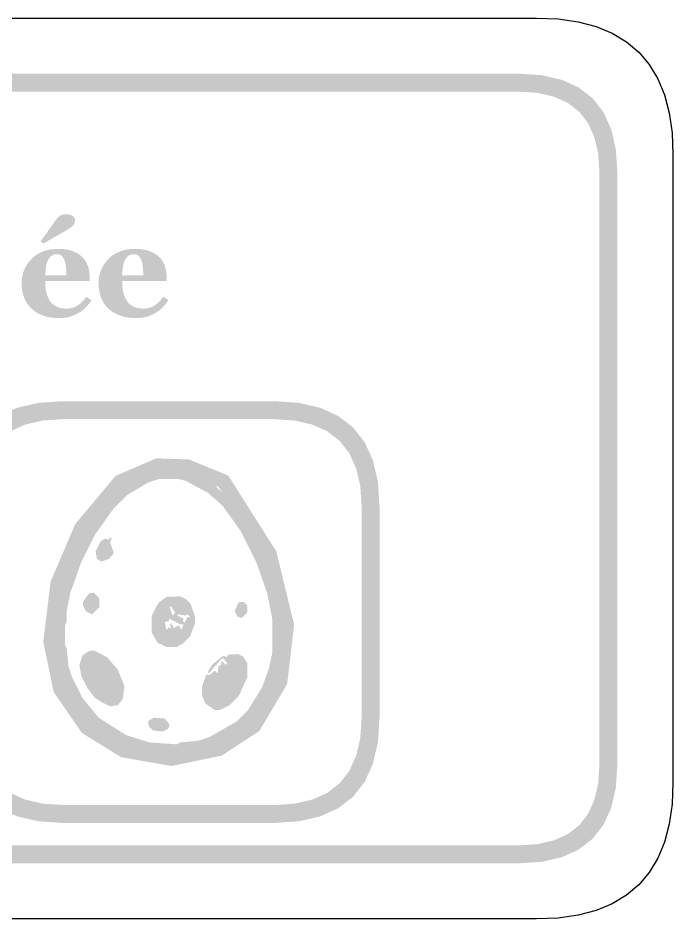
# Model space of a CAD drawing. Header units: millimetres. Extents: x 6 to 294, y 109 to 451.
# Drawn here: x 55.44 to 70.04, y 244.86 to 264.94 of the extents above; entities that cross this region are included whole.
import ezdxf

# ---------------------------------------------------------------- set-up
doc = ezdxf.new("R2010")
doc.units = ezdxf.units.MM
doc.layers.add('CUT', color=1, linetype='Continuous')
doc.layers.add('RASTER', color=7, linetype='Continuous')

msp = doc.modelspace()

# ---------------------------------------------------------------- hatches: boundary and pattern name
at = {"layer": 'RASTER'}
h = msp.add_hatch(color=7, dxfattribs=at)
h.paths.add_polyline_path([(7.2, 261.501), (7.234, 262.016), (7.337, 262.463), (7.509, 262.841), (7.75, 263.151), (8.059, 263.391), (8.438, 263.563), (8.884, 263.666), (9.4, 263.701), (66.6, 263.701), (67.116, 263.666), (67.563, 263.563), (67.941, 263.391), (68.25, 263.151), (68.491, 262.841), (68.663, 262.463), (68.766, 262.016), (68.8, 261.501), (68.8, 248.301), (68.766, 247.785), (68.663, 247.338), (68.491, 246.96), (68.25, 246.651), (67.941, 246.41), (67.563, 246.238), (67.116, 246.135), (66.6, 246.101), (9.4, 246.101), (8.884, 246.135), (8.438, 246.238), (8.059, 246.41), (7.75, 246.651), (7.509, 246.96), (7.337, 247.338), (7.234, 247.785), (7.2, 248.301)])
h.paths.add_polyline_path([(7.6, 261.501), (7.6, 248.301), (7.628, 247.879), (7.712, 247.513), (7.853, 247.204), (8.05, 246.951), (8.303, 246.754), (8.612, 246.613), (8.978, 246.529), (9.4, 246.501), (66.6, 246.501), (67.022, 246.529), (67.387, 246.613), (67.697, 246.754), (67.95, 246.951), (68.147, 247.204), (68.288, 247.513), (68.372, 247.879), (68.4, 248.301), (68.4, 261.501), (68.372, 261.923), (68.288, 262.288), (68.147, 262.598), (67.95, 262.851), (67.697, 263.048), (67.387, 263.188), (67.022, 263.273), (66.6, 263.301), (9.4, 263.301), (8.978, 263.273), (8.612, 263.188), (8.303, 263.048), (8.05, 262.851), (7.853, 262.598), (7.712, 262.288), (7.628, 261.923), (7.6, 261.501)], flags=0)
h = msp.add_hatch(color=7, dxfattribs=at)
h.paths.add_polyline_path([(57.077, 258.651), (57.064, 258.63), (57.05, 258.61), (57.035, 258.59), (57.02, 258.57), (57.004, 258.55), (56.988, 258.531), (56.971, 258.512), (56.953, 258.493), (56.934, 258.475), (56.915, 258.458), (56.896, 258.441), (56.875, 258.425), (56.855, 258.409), (56.833, 258.394), (56.811, 258.38), (56.788, 258.367), (56.764, 258.353), (56.739, 258.341), (56.714, 258.329), (56.689, 258.318), (56.665, 258.308), (56.64, 258.298), (56.615, 258.29), (56.59, 258.282), (56.564, 258.276), (56.538, 258.27), (56.51, 258.265), (56.482, 258.261), (56.452, 258.258), (56.422, 258.256), (56.391, 258.254), (56.359, 258.254), (56.306, 258.255), (56.254, 258.258), (56.205, 258.263), (56.157, 258.269), (56.111, 258.278), (56.067, 258.289), (56.025, 258.301), (55.985, 258.315), (55.946, 258.331), (55.909, 258.349), (55.874, 258.368), (55.841, 258.388), (55.809, 258.409), (55.779, 258.432), (55.751, 258.456), (55.725, 258.481), (55.7, 258.508), (55.677, 258.535), (55.655, 258.564), (55.635, 258.594), (55.617, 258.626), (55.6, 258.658), (55.585, 258.692), (55.572, 258.726), (55.56, 258.762), (55.549, 258.799), (55.541, 258.836), (55.534, 258.874), (55.528, 258.912), (55.524, 258.952), (55.522, 258.992), (55.521, 259.033), (55.522, 259.07), (55.524, 259.107), (55.529, 259.144), (55.535, 259.18), (55.542, 259.215), (55.552, 259.25), (55.563, 259.285), (55.576, 259.32), (55.59, 259.353), (55.606, 259.386), (55.624, 259.418), (55.642, 259.449), (55.663, 259.479), (55.684, 259.508), (55.707, 259.536), (55.732, 259.563), (55.758, 259.589), (55.785, 259.613), (55.814, 259.636), (55.845, 259.658), (55.877, 259.678), (55.911, 259.697), (55.946, 259.715), (55.983, 259.732), (56.022, 259.747), (56.061, 259.76), (56.102, 259.771), (56.144, 259.78), (56.187, 259.787), (56.231, 259.792), (56.276, 259.795), (56.322, 259.796), (56.372, 259.796), (56.42, 259.793), (56.466, 259.789), (56.509, 259.784), (56.55, 259.777), (56.589, 259.768), (56.625, 259.758), (56.659, 259.747), (56.691, 259.734), (56.722, 259.719), (56.752, 259.704), (56.78, 259.687), (56.806, 259.669), (56.831, 259.65), (56.855, 259.63), (56.877, 259.609), (56.898, 259.588), (56.916, 259.565), (56.934, 259.542), (56.95, 259.518), (56.964, 259.493), (56.977, 259.467), (56.989, 259.44), (56.999, 259.412), (57.008, 259.383), (57.016, 259.354), (57.022, 259.325), (57.028, 259.296), (57.032, 259.266), (57.035, 259.235), (57.037, 259.205), (57.037, 259.174), (57.037, 259.079), (56.047, 259.079), (56.049, 259.006), (56.054, 258.937), (56.063, 258.874), (56.076, 258.814), (56.092, 258.759), (56.112, 258.709), (56.135, 258.663), (56.163, 258.622), (56.194, 258.585), (56.229, 258.553), (56.269, 258.526), (56.312, 258.504), (56.36, 258.487), (56.413, 258.475), (56.469, 258.467), (56.53, 258.465), (56.564, 258.466), (56.597, 258.47), (56.63, 258.475), (56.661, 258.484), (56.692, 258.494), (56.721, 258.507), (56.75, 258.523), (56.778, 258.54), (56.805, 258.56), (56.831, 258.581), (56.856, 258.603), (56.88, 258.626), (56.903, 258.65), (56.924, 258.676), (56.945, 258.703), (56.965, 258.731)])
h.paths.add_polyline_path([(56.517, 259.208), (56.517, 259.23), (56.517, 259.252), (56.516, 259.274), (56.515, 259.297), (56.514, 259.319), (56.512, 259.342), (56.51, 259.365), (56.508, 259.388), (56.506, 259.41), (56.503, 259.432), (56.5, 259.452), (56.496, 259.472), (56.492, 259.49), (56.488, 259.507), (56.483, 259.523), (56.478, 259.539), (56.471, 259.555), (56.464, 259.571), (56.456, 259.585), (56.448, 259.599), (56.439, 259.611), (56.43, 259.623), (56.42, 259.633), (56.409, 259.643), (56.398, 259.651), (56.386, 259.658), (56.374, 259.664), (56.361, 259.669), (56.347, 259.673), (56.332, 259.676), (56.316, 259.677), (56.3, 259.678), (56.273, 259.676), (56.247, 259.671), (56.222, 259.662), (56.199, 259.649), (56.177, 259.633), (56.157, 259.613), (56.138, 259.59), (56.12, 259.563), (56.104, 259.533), (56.09, 259.498), (56.078, 259.459), (56.068, 259.416), (56.06, 259.369), (56.054, 259.317), (56.049, 259.261), (56.047, 259.202)], flags=0)
h.paths.add_polyline_path([(56.712, 260.439), (56.711, 260.423), (56.71, 260.408), (56.708, 260.394), (56.704, 260.38), (56.7, 260.367), (56.695, 260.355), (56.689, 260.344), (56.682, 260.333), (56.674, 260.323), (56.665, 260.313), (56.654, 260.303), (56.643, 260.292), (56.63, 260.282), (56.617, 260.272), (56.602, 260.261), (56.586, 260.251), (56.567, 260.238), (56.545, 260.225), (56.52, 260.21), (56.493, 260.194), (56.464, 260.177), (56.431, 260.158), (56.396, 260.139), (56.359, 260.118), (56.319, 260.096), (56.279, 260.073), (56.237, 260.049), (56.193, 260.024), (56.149, 259.998), (56.103, 259.971), (56.056, 259.943), (56.007, 259.914), (55.946, 259.969), (55.977, 260.011), (56.007, 260.051), (56.034, 260.088), (56.06, 260.123), (56.084, 260.156), (56.106, 260.187), (56.127, 260.216), (56.145, 260.242), (56.162, 260.267), (56.179, 260.291), (56.195, 260.315), (56.211, 260.337), (56.225, 260.358), (56.24, 260.378), (56.253, 260.398), (56.267, 260.416), (56.282, 260.437), (56.298, 260.457), (56.313, 260.475), (56.328, 260.491), (56.343, 260.505), (56.358, 260.518), (56.372, 260.528), (56.387, 260.537), (56.401, 260.544), (56.417, 260.551), (56.433, 260.556), (56.451, 260.56), (56.469, 260.564), (56.488, 260.566), (56.508, 260.568), (56.529, 260.568), (56.546, 260.568), (56.563, 260.566), (56.58, 260.563), (56.596, 260.559), (56.611, 260.553), (56.626, 260.547), (56.641, 260.539), (56.656, 260.53), (56.669, 260.521), (56.68, 260.51), (56.69, 260.5), (56.698, 260.489), (56.704, 260.477), (56.708, 260.465), (56.711, 260.452), (56.712, 260.439)])
h = msp.add_hatch(color=7, dxfattribs=at)
h.paths.add_polyline_path([(58.792, 258.651), (58.779, 258.63), (58.765, 258.61), (58.751, 258.59), (58.735, 258.57), (58.72, 258.55), (58.703, 258.531), (58.686, 258.512), (58.668, 258.493), (58.65, 258.475), (58.631, 258.458), (58.611, 258.441), (58.591, 258.425), (58.57, 258.409), (58.548, 258.394), (58.526, 258.38), (58.503, 258.367), (58.479, 258.353), (58.454, 258.341), (58.43, 258.329), (58.405, 258.318), (58.38, 258.308), (58.355, 258.298), (58.33, 258.29), (58.305, 258.282), (58.279, 258.276), (58.253, 258.27), (58.225, 258.265), (58.197, 258.261), (58.168, 258.258), (58.138, 258.256), (58.106, 258.254), (58.074, 258.254), (58.021, 258.255), (57.97, 258.258), (57.92, 258.263), (57.872, 258.269), (57.826, 258.278), (57.782, 258.289), (57.74, 258.301), (57.7, 258.315), (57.661, 258.331), (57.625, 258.349), (57.59, 258.368), (57.556, 258.388), (57.525, 258.409), (57.495, 258.432), (57.466, 258.456), (57.44, 258.481), (57.415, 258.508), (57.392, 258.535), (57.37, 258.564), (57.35, 258.594), (57.332, 258.626), (57.315, 258.658), (57.3, 258.692), (57.287, 258.726), (57.275, 258.762), (57.265, 258.799), (57.256, 258.836), (57.249, 258.874), (57.243, 258.912), (57.239, 258.952), (57.237, 258.992), (57.236, 259.033), (57.237, 259.07), (57.24, 259.107), (57.244, 259.144), (57.25, 259.18), (57.258, 259.215), (57.267, 259.25), (57.278, 259.285), (57.291, 259.32), (57.306, 259.353), (57.322, 259.386), (57.339, 259.418), (57.358, 259.449), (57.378, 259.479), (57.4, 259.508), (57.423, 259.536), (57.447, 259.563), (57.473, 259.589), (57.5, 259.613), (57.529, 259.636), (57.56, 259.658), (57.592, 259.678), (57.626, 259.697), (57.661, 259.715), (57.698, 259.732), (57.737, 259.747), (57.777, 259.76), (57.817, 259.771), (57.859, 259.78), (57.902, 259.787), (57.946, 259.792), (57.991, 259.795), (58.038, 259.796), (58.088, 259.796), (58.136, 259.793), (58.181, 259.789), (58.224, 259.784), (58.265, 259.777), (58.304, 259.768), (58.34, 259.758), (58.375, 259.747), (58.407, 259.734), (58.438, 259.719), (58.467, 259.704), (58.495, 259.687), (58.522, 259.669), (58.547, 259.65), (58.57, 259.63), (58.593, 259.609), (58.613, 259.588), (58.632, 259.565), (58.649, 259.542), (58.665, 259.518), (58.679, 259.493), (58.692, 259.467), (58.704, 259.44), (58.714, 259.412), (58.723, 259.383), (58.731, 259.354), (58.738, 259.325), (58.743, 259.296), (58.747, 259.266), (58.75, 259.235), (58.752, 259.205), (58.752, 259.174), (58.752, 259.079), (57.762, 259.079), (57.764, 259.006), (57.769, 258.937), (57.778, 258.874), (57.791, 258.814), (57.807, 258.759), (57.827, 258.709), (57.851, 258.663), (57.878, 258.622), (57.909, 258.585), (57.944, 258.553), (57.984, 258.526), (58.028, 258.504), (58.076, 258.487), (58.128, 258.475), (58.185, 258.467), (58.246, 258.465), (58.28, 258.466), (58.313, 258.47), (58.345, 258.475), (58.376, 258.484), (58.407, 258.494), (58.436, 258.507), (58.465, 258.523), (58.493, 258.54), (58.52, 258.56), (58.546, 258.581), (58.571, 258.603), (58.595, 258.626), (58.618, 258.65), (58.64, 258.676), (58.661, 258.703), (58.681, 258.731)])
h.paths.add_polyline_path([(58.232, 259.208), (58.232, 259.23), (58.232, 259.252), (58.231, 259.274), (58.23, 259.297), (58.229, 259.319), (58.227, 259.342), (58.226, 259.365), (58.224, 259.388), (58.221, 259.41), (58.218, 259.432), (58.215, 259.452), (58.212, 259.472), (58.207, 259.49), (58.203, 259.507), (58.198, 259.523), (58.193, 259.539), (58.186, 259.555), (58.179, 259.571), (58.172, 259.585), (58.163, 259.599), (58.155, 259.611), (58.145, 259.623), (58.135, 259.633), (58.125, 259.643), (58.114, 259.651), (58.102, 259.658), (58.089, 259.664), (58.076, 259.669), (58.062, 259.673), (58.047, 259.676), (58.032, 259.677), (58.016, 259.678), (57.988, 259.676), (57.962, 259.671), (57.937, 259.662), (57.914, 259.649), (57.892, 259.633), (57.872, 259.613), (57.853, 259.59), (57.835, 259.563), (57.82, 259.533), (57.806, 259.498), (57.794, 259.459), (57.783, 259.416), (57.775, 259.369), (57.769, 259.317), (57.765, 259.261), (57.762, 259.202)], flags=0)
h = msp.add_hatch(color=7, dxfattribs=at)
h.paths.add_polyline_path([(54.1, 254.051), (54.137, 254.602), (54.247, 255.079), (54.43, 255.483), (54.687, 255.813), (55.018, 256.07), (55.422, 256.254), (55.899, 256.364), (56.45, 256.401), (61.15, 256.401), (61.701, 256.364), (62.178, 256.254), (62.582, 256.07), (62.913, 255.813), (63.17, 255.483), (63.353, 255.079), (63.463, 254.602), (63.5, 254.051), (63.5, 249.351), (63.463, 248.8), (63.353, 248.323), (63.17, 247.919), (62.912, 247.588), (62.582, 247.331), (62.178, 247.148), (61.701, 247.038), (61.15, 247.001), (56.45, 247.001), (55.899, 247.038), (55.422, 247.148), (55.018, 247.331), (54.688, 247.588), (54.43, 247.919), (54.247, 248.323), (54.137, 248.8), (54.1, 249.351)])
h.paths.add_polyline_path([(54.5, 254.051), (54.5, 249.351), (54.53, 248.894), (54.622, 248.498), (54.774, 248.163), (54.987, 247.888), (55.262, 247.675), (55.597, 247.523), (55.993, 247.431), (56.45, 247.401), (61.15, 247.401), (61.607, 247.431), (62.003, 247.523), (62.338, 247.675), (62.613, 247.888), (62.826, 248.163), (62.978, 248.498), (63.07, 248.894), (63.1, 249.351), (63.1, 254.051), (63.07, 254.508), (62.978, 254.904), (62.826, 255.239), (62.613, 255.513), (62.338, 255.727), (62.003, 255.879), (61.607, 255.97), (61.15, 256.001), (56.45, 256.001), (55.993, 255.97), (55.597, 255.879), (55.262, 255.727), (54.988, 255.513), (54.774, 255.239), (54.622, 254.904), (54.53, 254.508), (54.5, 254.051)], flags=0)
h = msp.add_hatch(color=7, dxfattribs=at)
h.paths.add_polyline_path([(58.529, 255.128), (59.252, 255.102), (60.126, 254.746), (61.197, 253.056), (61.596, 251.418), (61.44, 250.097), (60.821, 249.051), (59.988, 248.504), (58.863, 248.27), (57.741, 248.465), (56.866, 249.006), (56.237, 249.917), (56.004, 251.04), (56.167, 252.379), (56.716, 253.661), (57.616, 254.737)])
h.paths.add_polyline_path([(58.589, 254.806), (57.812, 254.473), (56.992, 253.491), (56.479, 252.295), (56.328, 251.053), (56.537, 250.045), (57.091, 249.243), (57.857, 248.77), (58.858, 248.596), (59.864, 248.804), (60.583, 249.278), (61.13, 250.202), (61.272, 251.399), (60.899, 252.929), (59.911, 254.489), (59.184, 254.784), (58.589, 254.806)], flags=0)
h = msp.add_hatch(color=7, dxfattribs=at)
h.paths.add_polyline_path([(58.51, 254.855), (59.102, 254.867), (59.343, 254.786), (59.837, 254.517), (60.28, 254.075), (60.561, 253.672), (60.871, 253.097), (61.152, 252.374), (61.313, 251.69), (61.313, 250.725), (61.273, 250.524), (61.072, 249.921), (60.883, 249.587), (60.4, 249.064), (60.159, 248.903), (59.785, 248.714), (59.182, 248.553), (58.458, 248.553), (58.257, 248.594), (57.775, 248.754), (57.36, 248.984), (56.999, 249.265), (56.757, 249.547), (56.407, 250.242), (56.287, 250.725), (56.287, 251.61), (56.327, 251.69), (56.367, 252.092), (56.488, 252.494), (56.838, 253.311), (57.159, 253.833), (57.602, 254.356), (58.044, 254.678)])
h.paths.add_polyline_path([(58.579, 254.666), (58.338, 254.585), (57.883, 254.316), (57.561, 253.994), (57.159, 253.431), (56.85, 252.816), (56.608, 252.132), (56.528, 251.73), (56.528, 251.489), (56.488, 251.408), (56.488, 250.966), (56.528, 250.886), (56.568, 250.484), (56.649, 250.242), (56.878, 249.788), (57.24, 249.346), (57.855, 248.956), (58.378, 248.795), (58.981, 248.754), (59.061, 248.795), (59.463, 248.835), (59.705, 248.915), (60.32, 249.265), (60.561, 249.506), (60.883, 250.029), (61.032, 250.443), (61.112, 250.805), (61.112, 251.529), (60.992, 252.132), (60.75, 252.816), (60.4, 253.512), (59.998, 254.075), (59.677, 254.356), (59.182, 254.625), (59.021, 254.666)], flags=0)
h.paths.add_polyline_path([(57.465, 253.367), (57.533, 253.339), (57.493, 253.258), (57.574, 253.017), (57.465, 252.884), (57.304, 252.828), (57.2, 252.884), (57.171, 253.057), (57.28, 253.27), (57.372, 253.339), (57.481, 253.311)], flags=0)
h.paths.add_polyline_path([(57.023, 252.12), (57.131, 252.132), (57.252, 252.012), (57.252, 251.811), (57.091, 251.65), (56.958, 251.718), (56.89, 251.851), (56.89, 251.931)], flags=0)
h.paths.add_polyline_path([(58.752, 252.04), (59.061, 252.052), (59.194, 251.984), (59.291, 251.879), (59.383, 251.61), (59.383, 251.449), (59.275, 251.155), (59.114, 250.994), (58.981, 250.926), (58.74, 250.926), (58.551, 251.018), (58.418, 251.248), (58.418, 251.61), (58.567, 251.903)], flags=0)
h.paths.add_polyline_path([(60.36, 251.919), (60.469, 251.931), (60.549, 251.851), (60.549, 251.69), (60.429, 251.569), (60.336, 251.597), (60.268, 251.73)], flags=0)
h.paths.add_polyline_path([(58.848, 251.839), (58.82, 251.811), (58.888, 251.622), (58.941, 251.69)], flags=0)
h.paths.add_polyline_path([(59.021, 251.65), (58.993, 251.622), (59.13, 251.557), (59.114, 251.501), (59.154, 251.461), (59.21, 251.581), (59.291, 251.581), (59.222, 251.65), (59.17, 251.622)], flags=0)
h.paths.add_polyline_path([(58.808, 251.557), (58.808, 251.501), (58.712, 251.477), (58.752, 251.3), (58.792, 251.356), (58.848, 251.34), (58.832, 251.437), (58.86, 251.449), (58.913, 251.34), (59.021, 251.408), (59.09, 251.3), (59.13, 251.437), (59.073, 251.421)], flags=0)
h.paths.add_polyline_path([(57.023, 250.833), (57.131, 250.846), (57.425, 250.697), (57.666, 250.415), (57.815, 250.041), (57.775, 249.76), (57.666, 249.627), (57.493, 249.599), (57.28, 249.708), (57.159, 249.788), (56.999, 249.989), (56.85, 250.283), (56.81, 250.524), (56.878, 250.737)], flags=0)
h.paths.add_polyline_path([(60.119, 250.753), (60.348, 250.765), (60.457, 250.713), (60.549, 250.564), (60.549, 250.242), (60.36, 249.828), (60.159, 249.627), (59.946, 249.519), (59.825, 249.519), (59.612, 249.667), (59.544, 249.84), (59.544, 250.041), (59.636, 250.311), (59.693, 250.295), (59.837, 250.391), (59.894, 250.335), (59.906, 250.484), (59.974, 250.536), (59.958, 250.592), (60.014, 250.592), (60.067, 250.524), (60.107, 250.564), (60.014, 250.673), (59.974, 250.657), (59.693, 250.335), (59.665, 250.363), (59.773, 250.536), (59.974, 250.697), (60.026, 250.725), (60.095, 250.697)], flags=0)
h.paths.add_polyline_path([(58.47, 249.346), (58.712, 249.33), (58.82, 249.197), (58.792, 249.104), (58.659, 249.036), (58.446, 249.064), (58.366, 249.145), (58.338, 249.237), (58.366, 249.289)], flags=0)

# ---------------------------------------------------------------- linework, layer by layer
at = {"layer": 'CUT'}
msp.add_lwpolyline([(8.999, 264.941), (67.001, 264.941), (67.483, 264.92), (67.925, 264.857), (68.325, 264.751), (68.685, 264.603), (69.003, 264.413), (69.278, 264.179), (69.512, 263.903), (69.703, 263.585), (69.851, 263.226), (69.956, 262.825), (70.019, 262.384), (70.04, 261.902), (70.04, 247.9), (70.019, 247.418), (69.956, 246.976), (69.851, 246.576), (69.703, 246.216), (69.512, 245.898), (69.278, 245.622), (69.003, 245.389), (68.685, 245.198), (68.325, 245.05), (67.925, 244.945), (67.483, 244.882), (67.001, 244.861), (8.999, 244.861)], dxfattribs=at)

doc.saveas('drawing.dxf')
